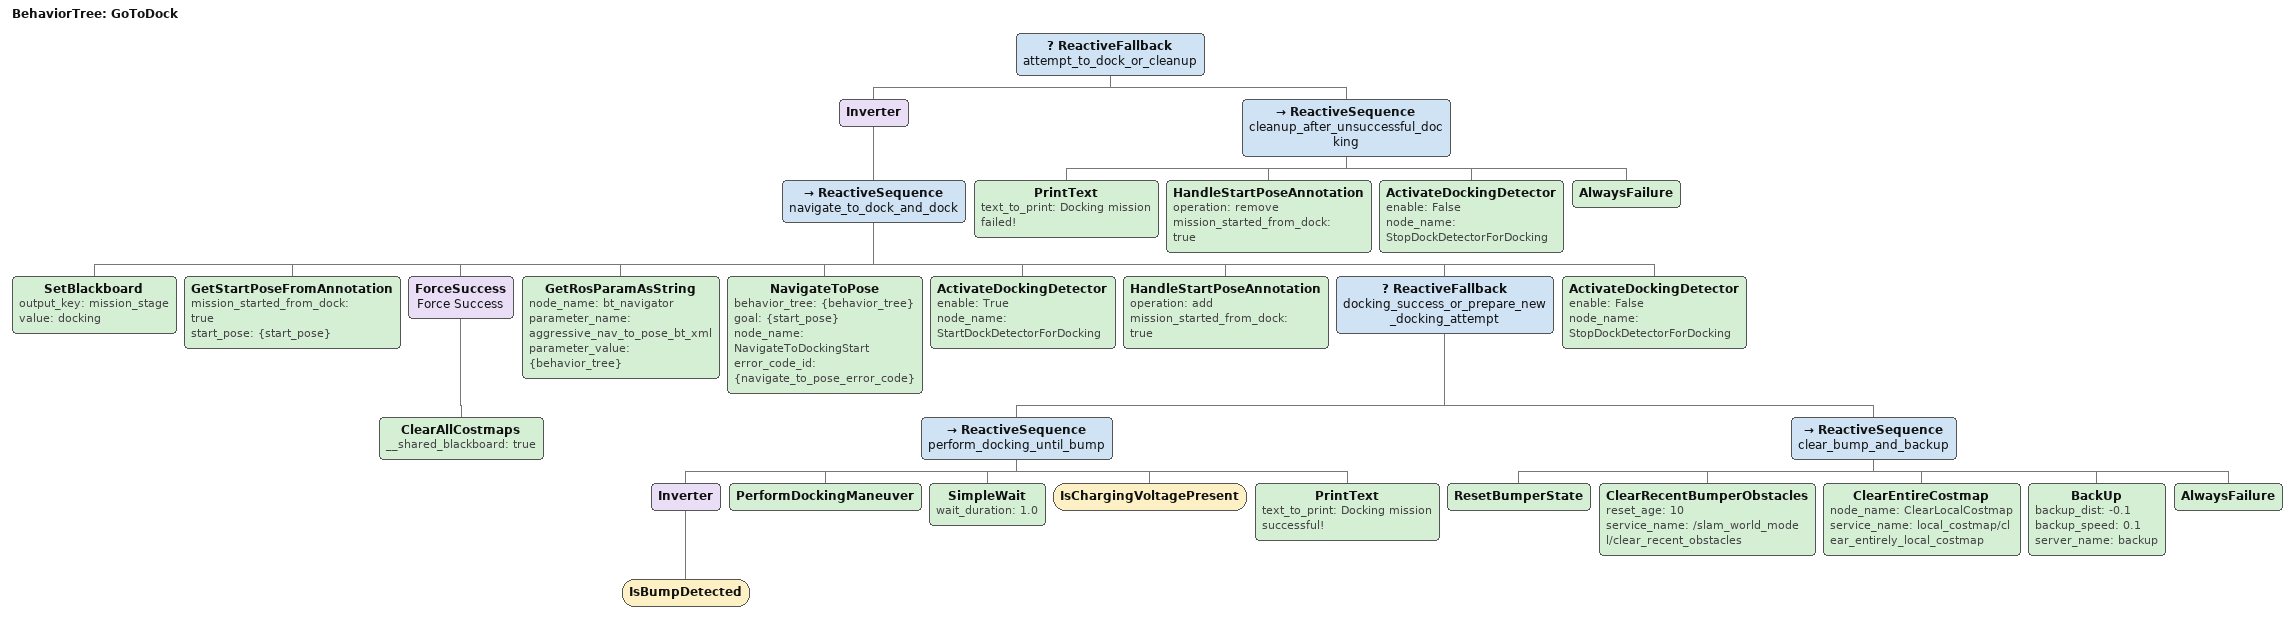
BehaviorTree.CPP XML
<?xml version="1.0"?>
<root main_tree_to_execute="GoToDock">
    <include path="utils.xml"/>
    <BehaviorTree ID="GoToDock">
        <ReactiveFallback name="attempt_to_dock_or_cleanup">
        <!-- num_attempts="10" -->
            <Inverter>
                <ReactiveSequence name="navigate_to_dock_and_dock">
                    <SetBlackboard output_key="mission_stage" value="docking"/>
                    <GetStartPoseFromAnnotation mission_started_from_dock="true" start_pose="{start_pose}"/>
                    <ForceSuccess name="Force Success">
                        <ClearAllCostmaps __shared_blackboard="true"/>
                    </ForceSuccess>
                    <GetRosParamAsString node_name="bt_navigator" parameter_name="aggressive_nav_to_pose_bt_xml"
                        parameter_value="{behavior_tree}"/>
                    <NavigateToPose behavior_tree="{behavior_tree}" goal="{start_pose}" node_name="NavigateToDockingStart"
                        error_code_id="{navigate_to_pose_error_code}"/>
                    <ActivateDockingDetector enable="True" node_name="StartDockDetectorForDocking"/>
                    <HandleStartPoseAnnotation operation="add" mission_started_from_dock="true"/>
                    <ReactiveFallback name="docking_success_or_prepare_new_docking_attempt">
                        <ReactiveSequence name="perform_docking_until_bump">
                            <Inverter>
                                <IsBumpDetected/>
                            </Inverter>
                            <PerformDockingManeuver/>
                            <SimpleWait wait_duration="1.0"/>
                            <IsChargingVoltagePresent/>
                            <PrintText text_to_print="Docking mission successful!"/>
                        </ReactiveSequence>
                        <ReactiveSequence name="clear_bump_and_backup">
                            <ResetBumperState/>
                            <ClearRecentBumperObstacles reset_age="10"
                                service_name="/slam_world_model/clear_recent_obstacles"/>
                            <ClearEntireCostmap node_name="ClearLocalCostmap"
                                service_name="local_costmap/clear_entirely_local_costmap"/>
                            <BackUp backup_dist="-0.1" backup_speed="0.1" server_name="backup"/>
                            <AlwaysFailure/>
                        </ReactiveSequence>
                    </ReactiveFallback>
                    <ActivateDockingDetector enable="False" node_name="StopDockDetectorForDocking"/>
                </ReactiveSequence>
            </Inverter>
            <ReactiveSequence name="cleanup_after_unsuccessful_docking">
                <PrintText text_to_print="Docking mission failed!"/>
                <HandleStartPoseAnnotation operation="remove" mission_started_from_dock="true"/>
                <ActivateDockingDetector enable="False" node_name="StopDockDetectorForDocking"/>
                <AlwaysFailure/>
            </ReactiveSequence>
        </ReactiveFallback>
    </BehaviorTree>
</root>
